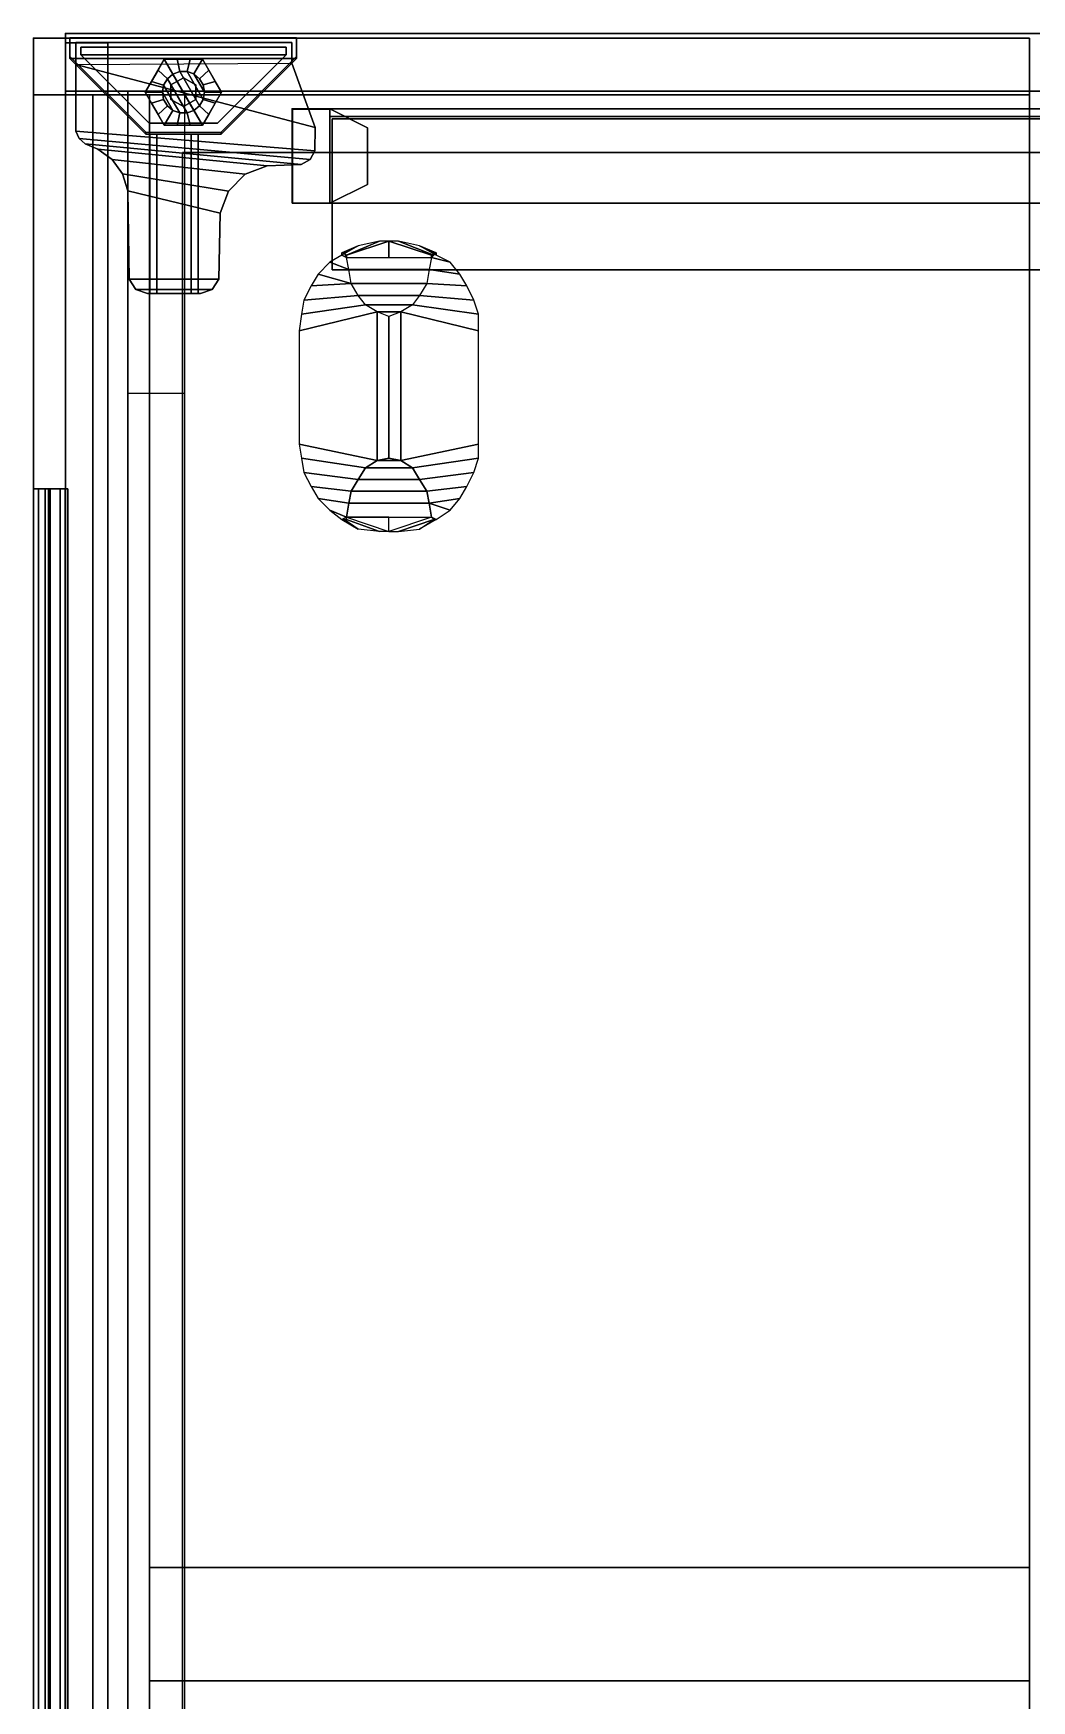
# Model space of a CAD drawing. Header units: inches. Extents: x 249 to 345, y -1454 to -1310.
# Drawn here: x 248.76 to 261.98, y -1332.22 to -1310.15 of the extents above; entities that cross this region are included whole.
import ezdxf

# ---------------------------------------------------------------- set-up
doc = ezdxf.new("R2010")
doc.units = ezdxf.units.IN
doc.header["$LTSCALE"] = 48
doc.header["$MEASUREMENT"] = 0
for name, color, linetype in [('A-FURN', 7, 'Continuous'), ('A-FURN-3-NODE', 7, 'Continuous'), ('A-FURN-3-STOR-MDF', 7, 'Continuous'), ('A-FURN-P-ACSY-T', 7, 'Continuous'), ('A-FURN-P-STOR-T', 6, 'Continuous'), ('A-FURN-P-WKSF-T', 1, 'Continuous'), ('AFUAC-3-BTPT', 11, 'Continuous'), ('AFUAC-3-TBFB', 8, 'Continuous'), ('AFUAC-P', 7, 'Continuous'), ('AFUST-3-CSLM', 13, 'Continuous'), ('AFUST-3-CSPT', 11, 'Continuous'), ('AFUST-3-DWLM', 13, 'Continuous'), ('AFUST-3-EDLM', 10, 'Continuous'), ('AFUST-3-FTPT', 11, 'Continuous'), ('AFUST-3-GDPT', 4, 'Continuous'), ('AFUST-3-TPLM', 15, 'Continuous'), ('AFUST-P', 6, 'Continuous'), ('AFUUS-P', 6, 'Continuous'), ('AFUWK-3-EDLM', 10, 'Continuous'), ('AFUWK-3-GCBK', 19, 'Continuous'), ('AFUWK-3-GCPL', 19, 'Continuous'), ('AFUWK-3-TPLM', 15, 'Continuous'), ('AFUWK-P', 1, 'Continuous'), ('AFUWS-3-CPPT', 11, 'Continuous'), ('AFUWS-3-LGPT', 9, 'Continuous'), ('AFUWS-P', 1, 'Continuous')]:
    doc.layers.add(name, color=color, linetype=linetype)
doc.styles.get("Standard").update_dxf_attribs({"font": 'archquik.shx'})

# ---------------------------------------------------------------- blocks, each defined once
blk = doc.blocks.new('3_ZDOC42ML')
at = {"layer": 'A-FURN-3-NODE'}
blk.add_point((42, 0), dxfattribs=at)
at = {"layer": 'AFUUS-P'}
blk.add_point((42, 0), dxfattribs=at)
at = {"layer": 'A-FURN-P-STOR-T', "flags": 1}
for tag, height in [('CAPTG', 2.5), ('CAPPN', 0.001), ('CAPMG', 0.001), ('CAPMC', 0.001), ('CAPQT', 0.001), ('CAPDH', 0.001), ('CAPGC', 0.001)]:
    blk.add_attdef(tag, (0, 0), '', height=height, dxfattribs=at)
at = {"layer": 'A-FURN-3-STOR-MDF'}
mesh = blk.add_polyface(dxfattribs=at)
corners = [(42, 0, 48.75), (41.25, 0, 48.75), (41.25, 0, 63.75), (42, 0, 63.75), (41.25, -13.188, 48.75), (42, -13.188, 48.75), (42, -13.188, 63.75), (41.25, -13.188, 63.75), (0, 0, 48.75), (0, 0, 63.75), (0.75, 0, 63.75), (0.75, 0, 48.75), (0, -13.188, 48.75), (0.75, -13.188, 48.75), (0.75, -13.188, 63.75), (0, -13.188, 63.75), (0.75, -13.188, 63), (41.25, -13.188, 63), (41.25, 0, 63), (0.75, 0, 63)]
mesh.append_faces([[corners[k] for k in face] for face in [(0, 1, 2, 3), (4, 5, 6, 7), (1, 0, 5, 4), (7, 6, 3, 2), (8, 9, 10, 11), (12, 13, 14, 15), (8, 11, 13, 12), (15, 14, 10, 9), (16, 17, 7, 14), (14, 7, 2, 10), (19, 18, 17, 16), (12, 15, 9, 8), (13, 11, 10, 14), (4, 7, 2, 1), (5, 0, 3, 6), (19, 10, 2, 18)]])
mesh = blk.add_polyface(dxfattribs=at)
corners = [(0.75, -0.786, 63), (41.25, -0.786, 63), (41.25, -0.786, 48.75), (0.75, -0.786, 48.75)]
mesh.append_faces([[corners[k] for k in face] for face in [(0, 1, 2, 3)]])
mesh = blk.add_polyface(dxfattribs=at)
corners = [(0.75, -13.188, 49.75), (41.25, -13.188, 49.75), (41.25, -1.536, 49.75), (0.75, -1.536, 49.75), (0.75, -13.188, 50.5), (41.25, -13.188, 50.5), (41.25, -1.536, 50.5), (0.75, -1.536, 50.5)]
mesh.append_faces([[corners[k] for k in face] for face in [(0, 1, 2, 3), (7, 6, 5, 4), (4, 5, 1, 0)]])
mesh = blk.add_polyface(dxfattribs=at)
corners = [(0.75, -1.536, 48.75), (41.25, -1.536, 48.75), (41.25, -1.536, 63), (0.75, -1.536, 63)]
mesh.append_faces([[corners[k] for k in face] for face in [(0, 1, 2, 3)]])
mesh = blk.add_polyface(dxfattribs=at)
corners = [(20.25, -13.188, 50.5), (20.25, -13.188, 63), (20.25, -1.536, 63), (20.25, -1.536, 50.5), (21.75, -13.188, 50.5), (21.75, -13.188, 63), (21.75, -1.536, 63), (21.75, -1.536, 50.5)]
mesh.append_faces([[corners[k] for k in face] for face in [(0, 1, 2, 3), (7, 6, 5, 4), (0, 4, 5, 1)]])
blk = doc.blocks.new('3KL243624E')
at = {"layer": 'AFUST-P'}
blk.add_point((36, 24), dxfattribs=at)
at = {"layer": 'AFUST-3-CSLM'}
mesh = blk.add_polyface(dxfattribs=at)
corners = [(36, 0.828, 22.127), (36, 24, 22.127), (36, 24, 3.939), (36, 0.828, 3.939), (35.235, 24, 22.127), (35.235, 0.828, 22.127), (35.235, 0.828, 3.939), (35.235, 24, 3.939)]
mesh.append_faces([[corners[k] for k in face] for face in [(0, 1, 2, 3), (1, 0, 5, 4), (6, 7, 4, 5), (7, 6, 3, 2), (3, 6, 5, 0), (1, 4, 7, 2)]])
at = {"layer": 'AFUST-3-CSPT'}
mesh = blk.add_polyface(dxfattribs=at)
corners = [(35.235, 23.05, 16.076), (35.235, 22.425, 16.076), (35.235, 22.425, 22.127), (35.235, 23.175, 22.127), (35.235, 23.175, 3.939), (35.235, 23.05, 6.939), (35.235, 22.807, 5.614), (35.235, 22.807, 3.939), (35.235, 22.425, 5.614), (35.235, 22.425, 6.939), (0.765, 23.175, 22.127), (0.765, 22.425, 22.127), (0.765, 22.425, 16.076), (0.765, 23.05, 16.076), (0.765, 23.05, 6.939), (0.765, 23.175, 3.939), (0.765, 22.807, 3.939), (0.765, 22.807, 5.614), (0.765, 22.425, 6.939), (0.765, 22.425, 5.614)]
mesh.append_faces([[corners[k] for k in face] for face in [(11, 10, 3, 2), (15, 4, 3, 10)]])
mesh.append_faces([[corners[k] for k in face] for face in [(17, 14, 18, 19)]], dxfattribs={"vtx0": -1})
mesh.append_faces([[corners[k] for k in face] for face in [(6, 5, 4, 7)]], dxfattribs={"vtx0": -1, "vtx1": -1})
mesh.append_faces([[corners[k] for k in face] for face in [(4, 5, 0, 3), (10, 13, 14, 15)]], dxfattribs={"vtx0": -1, "vtx1": -1, "vtx2": -1})
mesh.append_faces([[corners[k] for k in face] for face in [(16, 15, 14, 17)]], dxfattribs={"vtx1": -1, "vtx2": -1})
mesh.append_faces([[corners[k] for k in face] for face in [(8, 9, 5, 6)]], dxfattribs={"vtx2": -1})
mesh.append_faces([[corners[k] for k in face] for face in [(0, 1, 2, 3), (10, 11, 12, 13)]], dxfattribs={"vtx3": -1})
mesh = blk.add_polyface(dxfattribs=at)
corners = [(4.765, 22.425, 3.939), (4.765, 23.175, 3.939), (31.235, 23.175, 3.939), (31.235, 22.425, 3.939)]
mesh.append_faces([[corners[k] for k in face] for face in [(0, 1, 2, 3)]])
at = {"layer": 'AFUST-3-DWLM'}
mesh = blk.add_polyface(dxfattribs=at)
corners = [(34.421, 1.078, 5.63), (34.421, 22.453, 5.63), (1.579, 22.453, 5.63), (1.579, 1.078, 5.63), (34.421, 1.078, 5.38), (34.421, 22.453, 5.38), (1.579, 22.453, 5.38), (1.579, 1.078, 5.38)]
mesh.append_faces([[corners[k] for k in face] for face in [(0, 1, 2, 3), (7, 6, 5, 4), (3, 7, 4, 0), (5, 1, 0, 4), (1, 5, 6, 2), (7, 3, 2, 6)]])
at = {"layer": 'AFUST-3-EDLM'}
mesh = blk.add_polyface(dxfattribs=at)
corners = [(0, 24, 22.892), (0, 24, 22.127), (0, 0, 22.127), (0, 0, 22.892), (36, 0, 22.892), (36, 0, 22.127), (36, 24, 22.127), (36, 24, 22.892)]
mesh.append_faces([[corners[k] for k in face] for face in [(0, 1, 2, 3), (5, 4, 3, 2), (4, 5, 6, 7), (1, 0, 7, 6)]])
at = {"layer": 'AFUST-3-TPLM'}
mesh = blk.add_polyface(dxfattribs=at)
corners = [(0, 24, 22.892), (0, 0, 22.892), (36, 0, 22.892), (36, 24, 22.892)]
mesh.append_faces([[corners[k] for k in face] for face in [(0, 1, 2, 3)]])
mesh = blk.add_polyface(dxfattribs=at)
corners = [(0, 24, 22.127), (0, 0, 22.127), (36, 0, 22.127), (36, 24, 22.127)]
mesh.append_faces([[corners[k] for k in face] for face in [(0, 1, 2, 3)]])
blk = doc.blocks.new('3KL243624E_SP')
at = {"layer": 'AFUST-P'}
blk.add_point((36, 24), dxfattribs=at)
blk = doc.blocks.new('KL243624E_THREEDVIEW_INVPULL_____INVFOOT_____.ZF_____INVPULL_____.SP')
at = {"layer": 'A-FURN'}
blk.add_blockref('3KL243624E_SP', (0, 0), dxfattribs=at)
blk = doc.blocks.new('336X24_ZF')
at = {"layer": 'AFUST-3-FTPT'}
mesh = blk.add_polyface(dxfattribs=at)
corners = [(32.555, 22.915, 4.001), (32.555, 22.915, 3.841), (32.555, 22.215, 3.841), (32.555, 22.215, 4.001), (32.609, 23.07, 4.001), (32.609, 23.07, 3.841), (33.916, 23.175, 4.001), (33.916, 23.175, 3.841), (32.747, 23.157, 3.841), (32.747, 23.157, 4.001), (32.608, 22.061, 4.001), (32.608, 22.061, 3.841), (32.745, 21.973, 4.001), (32.745, 21.973, 3.841), (33.618, 21.955, 3.841), (33.618, 21.955, 4.001), (34.14, 23.247, 4.001), (34.14, 23.247, 3.841), (34.33, 23.385, 4.001), (34.33, 23.385, 3.841), (34.537, 23.742, 4.001), (34.537, 23.742, 3.841), (34.469, 23.575, 3.841), (34.469, 23.575, 4.001), (34.609, 23.822, 4.001), (34.609, 23.822, 3.841), (34.707, 23.864, 4.001), (34.707, 23.864, 3.841), (33.912, 21.845, 4.001), (33.912, 21.845, 3.841), (34.134, 21.624, 4.001), (34.134, 21.624, 3.841), (34.245, 21.331, 3.841), (34.245, 21.331, 4.001), (34.263, 20.882, 4.001), (34.263, 20.882, 3.841), (34.328, 20.764, 4.001), (34.328, 20.764, 3.841), (35.877, 23.864, 4.001), (35.877, 23.864, 3.939), (35.59, 23.864, 3.939), (35.59, 23.864, 4.001), (35.877, 21.005, 4.001), (35.877, 21.005, 3.939), (35.605, 21.005, 3.939), (35.605, 21.005, 4.001), (34.754, 20.696, 3.841), (34.754, 20.696, 4.001), (35.605, 21.005, 3.841), (34.445, 20.698, 4.001), (34.445, 20.698, 3.841), (35.59, 23.864, 3.841)]
mesh.append_faces([[corners[k] for k in face] for face in [(0, 1, 2, 3), (6, 7, 8, 9), (12, 13, 14, 15), (20, 21, 22, 23), (35, 34, 33, 32), (39, 38, 42, 43), (45, 44, 43, 42), (48, 45, 47, 46), (49, 50, 46, 47)]])
mesh.append_faces([[corners[k] for k in face] for face in [(5, 4, 9, 8), (11, 10, 3, 2), (25, 24, 26, 27), (19, 18, 23, 22), (29, 28, 15, 14), (37, 36, 34, 35)]], dxfattribs={"vtx0": -1})
mesh.append_faces([[corners[k] for k in face] for face in [(17, 16, 18, 19), (31, 30, 28, 29), (11, 5, 8, 13), (17, 29, 14, 7), (19, 31, 29, 17), (22, 32, 31, 19), (13, 8, 7, 14), (27, 50, 37, 25), (25, 37, 35, 21), (51, 46, 50, 27)]], dxfattribs={"vtx0": -1, "vtx2": -1})
mesh.append_faces([[corners[k] for k in face] for face in [(48, 46, 51, 51)]], dxfattribs={"vtx1": -1, "vtx2": -1})
mesh.append_faces([[corners[k] for k in face] for face in [(26, 41, 40, 40)]], dxfattribs={"vtx1": -1, "vtx2": -1, "vtx3": -1})
mesh.append_faces([[corners[k] for k in face] for face in [(35, 32, 22, 21)]], dxfattribs={"vtx1": -1, "vtx3": -1})
mesh.append_faces([[corners[k] for k in face] for face in [(1, 0, 4, 5), (13, 12, 10, 11), (7, 6, 16, 17), (21, 20, 24, 25), (32, 33, 30, 31), (38, 39, 40, 41), (50, 49, 36, 37), (2, 1, 5, 11)]], dxfattribs={"vtx2": -1})
mesh.append_faces([[corners[k] for k in face] for face in [(40, 51, 27, 26)]], dxfattribs={"vtx3": -1})
mesh = blk.add_polyface(dxfattribs=at)
corners = [(35.94, 23.943, 3.939), (35.94, 23.943, 0.541), (35.694, 23.943, 0.541), (35.669, 23.943, 3.939), (34.666, 22.939, 3.939), (34.691, 22.939, 0.541), (34.691, 21.94, 0.541), (34.666, 21.94, 3.939), (35.669, 20.941, 3.939), (35.694, 20.941, 0.541), (35.94, 20.941, 0.541), (35.94, 20.941, 3.939)]
mesh.append_faces([[corners[k] for k in face] for face in [(0, 1, 2, 3), (5, 4, 3, 2), (4, 5, 6, 7), (9, 8, 7, 6), (8, 9, 10, 11), (1, 0, 11, 10)]])
mesh.append_faces([[corners[k] for k in face] for face in [(0, 3, 8, 11)]], dxfattribs={"vtx1": -1})
mesh.append_faces([[corners[k] for k in face] for face in [(3, 4, 7, 8)]], dxfattribs={"vtx3": -1})
mesh = blk.add_polyface(dxfattribs=at)
corners = [(35.818, 23.799, 2.452), (35.818, 23.799, 0.217), (35.717, 23.799, 0.217), (35.717, 23.799, 2.452), (34.811, 22.893, 2.452), (34.811, 22.893, 0.217), (34.811, 21.987, 0.217), (34.811, 21.987, 2.452), (35.717, 21.081, 2.452), (35.717, 21.081, 0.217), (35.818, 21.081, 0.217), (35.818, 21.081, 2.452)]
mesh.append_faces([[corners[k] for k in face] for face in [(0, 1, 2, 3), (5, 4, 3, 2), (4, 5, 6, 7), (9, 8, 7, 6), (8, 9, 10, 11), (1, 0, 11, 10)]])
mesh.append_faces([[corners[k] for k in face] for face in [(1, 10, 9, 2), (6, 5, 2, 9)]], dxfattribs={"vtx2": -1})
mesh = blk.add_polyface(dxfattribs=at)
corners = [(32.555, 22.887, 3.716), (32.555, 22.793, 3.716), (32.555, 22.793, 3.841), (32.555, 22.887, 3.841), (34.67, 22.793, 3.344), (34.67, 22.887, 3.344), (34.666, 22.887, 3.841), (34.666, 22.793, 3.841)]
mesh.append_faces([[corners[k] for k in face] for face in [(0, 1, 2, 3), (1, 0, 5, 4), (6, 5, 0, 3), (2, 1, 4, 7)]])
mesh = blk.add_polyface(dxfattribs=at)
corners = [(32.555, 22.337, 3.716), (32.555, 22.243, 3.716), (32.555, 22.243, 3.841), (32.555, 22.337, 3.841), (34.67, 22.243, 3.344), (34.67, 22.337, 3.344), (34.666, 22.337, 3.841), (34.666, 22.243, 3.841)]
mesh.append_faces([[corners[k] for k in face] for face in [(0, 1, 2, 3), (1, 0, 5, 4), (6, 5, 0, 3), (2, 1, 4, 7)]])
at = {"layer": 'AFUST-3-GDPT'}
mesh = blk.add_polyface(dxfattribs=at)
corners = [(35.659, 22.693, 0.097), (35.462, 22.579), (35.4, 22.653), (35.514, 22.776, 0.054), (35.316, 22.702), (35.365, 22.862, 0.055), (35.221, 22.719), (35.221, 22.945, 0.1), (35.126, 22.702), (35.077, 22.862, 0.052), (35.042, 22.653), (34.927, 22.776, 0.051), (34.98, 22.579), (34.784, 22.693, 0.096), (34.947, 22.488), (34.784, 22.525, 0.053), (34.947, 22.392), (34.784, 22.353, 0.053), (34.98, 22.301), (34.784, 22.187, 0.097), (35.659, 22.693, 0.217), (35.221, 22.945, 0.217), (34.784, 22.693, 0.217), (34.784, 22.187, 0.217), (35.659, 22.525, 0.054), (35.495, 22.488), (35.659, 22.353, 0.055), (35.496, 22.392), (35.659, 22.187, 0.1), (35.463, 22.301), (35.515, 22.104, 0.052), (35.4, 22.226), (35.365, 22.018, 0.051), (35.317, 22.178), (35.221, 21.935, 0.096), (35.221, 22.161), (35.076, 22.018, 0.053), (35.126, 22.178), (34.928, 22.104, 0.053), (35.042, 22.226), (35.659, 22.187, 0.217), (35.221, 21.935, 0.217)]
mesh.append_faces([[corners[k] for k in face] for face in [(5, 4, 6, 7), (11, 10, 12, 13), (17, 16, 18, 19), (6, 12, 10, 8), (24, 25, 1, 0), (30, 31, 29, 28), (36, 37, 35, 34)]], dxfattribs={"vtx0": -1})
mesh.append_faces([[corners[k] for k in face] for face in [(3, 2, 4, 5), (9, 8, 10, 11), (15, 14, 16, 17), (20, 3, 5, 21), (21, 9, 11, 22), (22, 11, 13, 13), (22, 15, 17, 23), (23, 17, 19, 19), (16, 2, 1, 18), (2, 16, 14, 4), (12, 6, 4, 14), (26, 27, 25, 24), (32, 33, 31, 30), (38, 39, 37, 36), (20, 24, 0, 0), (40, 26, 24, 20), (26, 40, 28, 28), (41, 32, 30, 40), (32, 41, 34, 34), (23, 38, 36, 41), (38, 23, 19, 19), (18, 1, 25, 39), (27, 37, 39, 25), (37, 27, 29, 35)]], dxfattribs={"vtx0": -1, "vtx2": -1})
mesh.append_faces([[corners[k] for k in face] for face in [(28, 40, 30, 30), (34, 41, 36, 36)]], dxfattribs={"vtx1": -1, "vtx2": -1})
mesh.append_faces([[corners[k] for k in face] for face in [(0, 1, 2, 3), (7, 6, 8, 9), (13, 12, 14, 15), (28, 29, 27, 26), (34, 35, 33, 32), (19, 18, 39, 38), (31, 33, 35, 29)]], dxfattribs={"vtx2": -1})
mesh.append_faces([[corners[k] for k in face] for face in [(20, 0, 3, 3), (5, 7, 21, 21), (21, 7, 9, 9), (22, 13, 15, 15)]], dxfattribs={"vtx2": -1, "vtx3": -1})
mesh.append_faces([[corners[k] for k in face] for face in [(20, 21, 22, 23), (23, 41, 40, 20)]], dxfattribs={"vtx3": -1})
mesh = blk.add_polyface(dxfattribs=at)
corners = [(35.03, 22.44, 0.217), (35.03, 22.44, 1.217), (35.125, 22.275, 1.217), (35.125, 22.275, 0.217), (35.317, 22.275, 1.217), (35.317, 22.275, 0.217), (35.412, 22.44, 1.217), (35.412, 22.44, 0.217), (35.317, 22.605, 1.217), (35.317, 22.605, 0.217), (35.125, 22.605, 1.217), (35.125, 22.605, 0.217)]
mesh.append_faces([[corners[k] for k in face] for face in [(0, 1, 2, 3), (3, 2, 4, 5), (5, 4, 6, 7), (7, 6, 8, 9), (9, 8, 10, 11), (11, 10, 1, 0)]])
blk = doc.blocks.new('KL243624E_THREEDVIEW_INVFOOT_____INVFOOT_____.ZF_____INVPULL_____.SP')
at = {"layer": 'A-FURN'}
blk.add_blockref('336X24_ZF', (0, 0), dxfattribs=at)
blk = doc.blocks.new('3_KL243624E_____XI_____XO_____INVFOOT_____-ZF_____INVPULL_____-SP')
at = {"layer": 'A-FURN'}
for name in ['3KL243624E', 'KL243624E_THREEDVIEW_INVPULL_____INVFOOT_____.ZF_____INVPULL_____.SP', 'KL243624E_THREEDVIEW_INVFOOT_____INVFOOT_____.ZF_____INVPULL_____.SP']:
    blk.add_blockref(name, (0, 0), dxfattribs=at)
at = {"layer": 'A-FURN-P-ACSY-T'}
blk.add_attdef('CAPTG', (0, 1), '', height=2.5, dxfattribs=at)
at = {"layer": 'A-FURN-P-ACSY-T', "flags": 1}
for tag, p in [('CAPPN', (0, 0)), ('CAPMG', (0, 0, 1035122.123)), ('CAPMC', (0, 0)), ('CAPQT', (0, 0)), ('CAPDH', (0, 0))]:
    blk.add_attdef(tag, p, '', height=0.001, dxfattribs=at)
blk = doc.blocks.new('3_T52484S')
at = {"layer": 'AFUWK-P'}
for p in [(84, 0), (79.3125, -4.28125)]:
    blk.add_point(p, dxfattribs=at)
at = {"layer": 'A-FURN-P-WKSF-T', "flags": 1}
for tag, height in [('CAPTG', 2.5), ('CAPPN', 0.001), ('CAPMG', 0.001), ('CAPMC', 0.001), ('CAPQT', 0.001), ('CAPDH', 0.001), ('CAPGC', 0.001)]:
    blk.add_attdef(tag, (0, 0), '', height=height, dxfattribs=at)
at = {"layer": 'AFUWK-3-EDLM'}
mesh = blk.add_polyface(dxfattribs=at)
corners = [(0, 0, 28.25), (84, 0, 28.25), (84, 0, 29.5), (0, 0, 29.5), (84, -24, 28.25), (84, -24, 29.5), (0, -24, 28.25), (0, -24, 29.5)]
mesh.append_faces([[corners[k] for k in face] for face in [(0, 1, 2, 3), (1, 4, 5, 2), (4, 6, 7, 5), (6, 0, 3, 7)]])
at = {"layer": 'AFUWK-3-GCBK'}
mesh = blk.add_polyface(dxfattribs=at)
corners = [(77.78125, -3.75, 29.59375), (77.78125, -4.8125, 29.59375), (77.9375, -4.78125, 29.59375), (77.9375, -3.78125, 29.59375), (78.34375, -4.125, 29.59375), (78.25, -3.96875, 29.59375), (78.25, -4.59375, 29.59375), (78.34375, -4.4375, 29.59375), (78.09375, -3.875, 29.59375), (78.09375, -4.6875, 29.59375), (78.375, -4.28125, 29.59375), (77.40625, -4.28125, 29.59375), (77.40625, -4.40625, 29.59375), (77.5625, -4.875, 29.59375), (77.59375, -4.84375, 29.59375), (77.59375, -4.28125, 29.59375), (77.4375, -4.6875, 29.59375), (77.5625, -4.90625, 29.59375), (77.59375, -3.71875, 29.59375), (77.40625, -4.15625, 29.59375), (77.5625, -3.71875, 29.59375), (77.4375, -3.875, 29.59375), (77.5625, -3.6875, 29.59375), (77.5625, -3.65625, 29.59375)]
mesh.append_faces([[corners[k] for k in face] for face in [(11, 15, 14, 14), (11, 15, 18, 18)]], dxfattribs={"vtx0": -1, "vtx1": -1, "vtx2": -1, "vtx3": -1})
mesh.append_faces([[corners[k] for k in face] for face in [(0, 1, 2, 3), (8, 9, 6, 5), (3, 2, 9, 8)]], dxfattribs={"vtx0": -1, "vtx2": -1})
mesh.append_faces([[corners[k] for k in face] for face in [(10, 4, 7, 7)]], dxfattribs={"vtx1": -1, "vtx2": -1})
mesh.append_faces([[corners[k] for k in face] for face in [(12, 16, 13, 13), (13, 17, 16, 16), (22, 23, 21, 21)]], dxfattribs={"vtx1": -1, "vtx2": -1, "vtx3": -1})
mesh.append_faces([[corners[k] for k in face] for face in [(4, 5, 6, 7), (11, 12, 13, 14), (11, 19, 20, 18), (19, 21, 22, 20), (0, 18, 14, 1)]], dxfattribs={"vtx1": -1, "vtx3": -1})
mesh = blk.add_polyface(dxfattribs=at)
corners = [(81.03125, -4.84375, 29.59375), (81.0625, -4.84375, 29.59375), (81.25, -4.28125, 29.59375), (81.03125, -4.28125, 29.59375), (81.0625, -4.875, 29.59375), (81.09375, -4.875, 29.59375), (81.1875, -4.6875, 29.59375), (81.25, -4.40625, 29.59375), (81.09375, -4.90625, 29.59375), (81.0625, -4.90625, 29.59375), (80.875, -3.75, 29.59375), (81.03125, -3.71875, 29.59375), (80.875, -4.8125, 29.59375), (81.25, -4.15625, 29.59375), (81.1875, -3.875, 29.59375), (81.09375, -3.6875, 29.59375), (81.0625, -3.71875, 29.59375), (81.0625, -3.65625, 29.59375), (81.09375, -3.65625, 29.59375), (80.3125, -4.125, 29.59375), (80.40625, -3.96875, 29.59375), (80.40625, -4.59375, 29.59375), (80.3125, -4.4375, 29.59375), (80.53125, -3.875, 29.59375), (80.53125, -4.6875, 29.59375), (80.25, -4.28125, 29.59375), (80.6875, -3.78125, 29.59375), (80.6875, -4.78125, 29.59375)]
mesh.append_faces([[corners[k] for k in face] for face in [(3, 2, 16, 11)]], dxfattribs={"vtx0": -1, "vtx1": -1, "vtx3": -1})
mesh.append_faces([[corners[k] for k in face] for face in [(6, 8, 9, 9), (23, 24, 21, 20), (26, 27, 24, 23), (10, 12, 27, 26)]], dxfattribs={"vtx0": -1, "vtx2": -1})
mesh.append_faces([[corners[k] for k in face] for face in [(14, 18, 15, 15)]], dxfattribs={"vtx0": -1, "vtx2": -1, "vtx3": -1})
mesh.append_faces([[corners[k] for k in face] for face in [(17, 18, 14, 14), (25, 19, 22, 22)]], dxfattribs={"vtx1": -1, "vtx2": -1})
mesh.append_faces([[corners[k] for k in face] for face in [(0, 1, 2, 3), (5, 8, 6, 6), (2, 13, 16, 16)]], dxfattribs={"vtx1": -1, "vtx2": -1, "vtx3": -1})
mesh.append_faces([[corners[k] for k in face] for face in [(4, 5, 6, 7), (1, 4, 7, 2), (10, 11, 0, 12), (13, 14, 15, 16), (19, 20, 21, 22)]], dxfattribs={"vtx1": -1, "vtx3": -1})
at = {"layer": 'AFUWK-3-GCPL'}
mesh = blk.add_polyface(dxfattribs=at)
corners = [(78.34375, -4.125, 29.59375), (78.375, -4.28125, 29.59375), (80.25, -4.28125, 29.59375), (80.3125, -4.125, 29.59375), (78.34375, -4.4375, 29.59375), (78.25, -4.59375, 29.59375), (78.375, -5.46875, 29.59375), (78.5625, -5.46875, 29.59375), (78.09375, -4.6875, 29.59375), (78.1875, -5.40625, 29.59375), (78, -5.3125, 29.59375), (77.9375, -4.78125, 29.59375), (77.78125, -4.8125, 29.59375), (77.84375, -5.21875, 29.59375), (80.3125, -4.4375, 29.59375), (80.0625, -5.46875, 29.59375), (80.28125, -5.46875, 29.59375), (80.40625, -4.59375, 29.59375), (80.46875, -5.40625, 29.59375), (80.53125, -4.6875, 29.59375), (80.65625, -5.3125, 29.59375), (80.6875, -4.78125, 29.59375), (80.0625, -3.09375, 29.59375), (78.5625, -3.09375, 29.59375), (78.375, -3.125, 29.59375), (78.25, -3.96875, 29.59375), (78.1875, -3.15625, 29.59375), (78.09375, -3.875, 29.59375), (78, -3.25, 29.59375), (77.84375, -3.34375, 29.59375), (77.78125, -3.75, 29.59375), (77.9375, -3.78125, 29.59375), (80.28125, -3.125, 29.59375), (80.40625, -3.96875, 29.59375), (80.6875, -3.78125, 29.59375), (80.8125, -3.34375, 29.59375), (80.65625, -3.25, 29.59375), (80.46875, -3.15625, 29.59375), (80.53125, -3.875, 29.59375), (77.59375, -3.71875, 29.59375), (77.6875, -3.5, 29.59375), (77.5625, -3.65625, 29.59375), (77.5625, -3.6875, 29.59375), (77.5625, -3.71875, 29.59375), (77.59375, -4.84375, 29.59375), (77.5625, -4.875, 29.59375), (77.5625, -4.90625, 29.59375), (77.6875, -5.09375, 29.59375), (80.8125, -5.21875, 29.59375), (80.875, -4.8125, 29.59375), (80.96875, -5.09375, 29.59375), (81.0625, -4.90625, 29.59375), (81.09375, -4.90625, 29.59375), (81.03125, -4.84375, 29.59375), (81.09375, -4.875, 29.59375), (81.0625, -4.875, 29.59375), (81.0625, -4.84375, 29.59375), (80.875, -3.75, 29.59375), (81.03125, -3.71875, 29.59375), (81.0625, -3.65625, 29.59375), (80.96875, -3.5, 29.59375), (81.09375, -3.6875, 29.59375), (81.09375, -3.65625, 29.59375), (81.0625, -3.71875, 29.59375)]
mesh.append_faces([[corners[k] for k in face] for face in [(59, 58, 61, 62)]], dxfattribs={"vtx0": -1, "vtx1": -1})
mesh.append_faces([[corners[k] for k in face] for face in [(10, 11, 12, 13), (9, 8, 11, 10), (14, 15, 16, 17), (17, 16, 18, 19), (2, 1, 4, 14), (0, 23, 24, 25), (25, 24, 26, 27), (37, 38, 34, 36), (61, 58, 63, 63)]], dxfattribs={"vtx0": -1, "vtx2": -1})
mesh.append_faces([[corners[k] for k in face] for face in [(34, 35, 36, 36), (39, 40, 41, 41), (44, 45, 46, 46), (12, 47, 13, 13)]], dxfattribs={"vtx0": -1, "vtx2": -1, "vtx3": -1})
mesh.append_faces([[corners[k] for k in face] for face in [(56, 53, 55, 55)]], dxfattribs={"vtx1": -1, "vtx2": -1})
mesh.append_faces([[corners[k] for k in face] for face in [(7, 15, 14, 4), (22, 23, 0, 3)]], dxfattribs={"vtx1": -1, "vtx2": -1, "vtx3": -1})
mesh.append_faces([[corners[k] for k in face] for face in [(0, 1, 2, 3), (4, 5, 6, 7), (5, 8, 9, 6), (18, 20, 21, 19), (28, 29, 30, 31), (26, 28, 31, 27), (32, 22, 3, 33), (33, 38, 37, 32), (29, 40, 39, 30), (12, 44, 46, 47), (20, 48, 49, 21), (48, 50, 53, 49), (57, 58, 59, 60), (34, 57, 60, 35)]], dxfattribs={"vtx1": -1, "vtx3": -1})
mesh.append_faces([[corners[k] for k in face] for face in [(41, 42, 43, 39), (50, 51, 52, 53), (52, 54, 55, 53)]], dxfattribs={"vtx2": -1, "vtx3": -1})
at = {"layer": 'AFUWK-3-TPLM'}
mesh = blk.add_polyface(dxfattribs=at)
corners = [(84, -24, 28.25), (84, 0, 28.25), (0, 0, 28.25), (0, -24, 28.25)]
mesh.append_faces([[corners[k] for k in face] for face in [(0, 1, 2, 3)]])
mesh = blk.add_polyface(dxfattribs=at)
corners = [(84, -24, 29.5), (84, 0, 29.5), (0, 0, 29.5), (0, -24, 29.5)]
mesh.append_faces([[corners[k] for k in face] for face in [(0, 1, 2, 3)]])
blk = doc.blocks.new('3_ZWMTB2042')
at = {"layer": 'AFUAC-P'}
blk.add_point((42, 0), dxfattribs=at)
at = {"layer": 'A-FURN-P-ACSY-T', "flags": 1}
for tag, height in [('CAPTG', 2.5), ('CAPPN', 0.001), ('CAPMG', 0.001), ('CAPMC', 0.001), ('CAPQT', 0.001), ('CAPDH', 0.001), ('CAPGC', 0.001)]:
    blk.add_attdef(tag, (0, 0), '', height=height, dxfattribs=at)
at = {"layer": 'AFUAC-3-BTPT'}
mesh = blk.add_polyface(dxfattribs=at)
corners = [(6.093, 0, 45.964), (36.033, 0, 45.964), (36.033, -0.066, 45.964), (6.093, -0.066, 45.964), (6.093, -0.066, 46.398), (36.033, -0.066, 46.398), (36.033, -0.222, 46.398), (6.093, -0.222, 46.398), (6.093, -0.222, 46.686), (36.033, -0.222, 46.686), (6.093, -0.421, 46.47), (36.033, -0.421, 46.47), (36.033, -0.457, 46.47), (6.093, -0.457, 46.47), (6.093, -0.457, 47.673), (36.033, -0.457, 47.673), (6.093, -0.421, 47.673), (36.033, -0.421, 47.673), (36.033, -0.355, 47.673), (6.093, -0.355, 47.673), (6.093, -0.355, 47.239), (36.033, -0.355, 47.239), (36.033, -0.199, 47.239), (6.093, -0.199, 47.239), (6.093, -0.199, 46.95), (36.033, -0.199, 46.95), (36.033, 0, 46.752), (6.093, 0, 46.752), (6.093, 0, 46.464), (36.033, 0, 46.464), (6.093, -0.421, 47.173), (6.093, -0.265, 47.173), (6.093, -0.265, 46.923), (6.093, -0.066, 46.724), (6.093, -0.066, 46.464), (36.033, -0.421, 47.173), (36.033, -0.265, 47.173), (36.033, -0.265, 46.923), (36.033, -0.066, 46.724), (36.033, -0.066, 46.464), (6.093, -0.156, 46.464), (6.093, -0.156, 46.714), (36.033, -0.156, 46.714), (36.033, -0.355, 46.913), (6.093, -0.355, 46.913), (6.093, -0.355, 47.173), (36.033, -0.355, 47.173), (6.093, -0.421, 46.885), (36.033, -0.156, 46.464), (36.033, -0.421, 46.885)]
mesh.append_faces([[corners[k] for k in face] for face in [(0, 1, 2, 3), (5, 4, 3, 2), (4, 5, 6, 7), (9, 8, 7, 6), (10, 11, 12, 13), (15, 14, 13, 12), (14, 15, 17, 16), (11, 10, 16, 17), (16, 17, 18, 19), (21, 20, 19, 18), (20, 21, 22, 23), (25, 24, 23, 22), (24, 25, 26, 27), (29, 28, 27, 26), (10, 13, 14, 16), (17, 15, 12, 11), (44, 43, 42, 41), (43, 44, 45, 46), (1, 0, 28, 29), (48, 40, 41, 42), (40, 48, 29, 28)]])
mesh.append_faces([[corners[k] for k in face] for face in [(33, 27, 28, 34), (35, 21, 18, 17), (44, 47, 30, 45), (29, 5, 2, 1)]], dxfattribs={"vtx0": -1})
mesh.append_faces([[corners[k] for k in face] for face in [(23, 31, 30, 20), (31, 23, 24, 32), (27, 33, 32, 24), (21, 35, 36, 22), (37, 25, 22, 36), (25, 37, 38, 26), (7, 40, 28, 4), (40, 7, 8, 41), (47, 44, 41, 8), (5, 29, 48, 6), (42, 9, 6, 48), (9, 42, 43, 49)]], dxfattribs={"vtx0": -1, "vtx2": -1})
mesh.append_faces([[corners[k] for k in face] for face in [(16, 19, 20, 30), (39, 29, 26, 38), (0, 3, 4, 28), (46, 35, 49, 43)]], dxfattribs={"vtx2": -1})
mesh = blk.add_polyface(dxfattribs=at)
corners = [(6.093, 0, 31.928), (36.033, 0, 31.928), (36.033, -0.066, 31.928), (6.093, -0.066, 31.928), (6.093, -0.066, 32.362), (36.033, -0.066, 32.362), (36.033, -0.222, 32.362), (6.093, -0.222, 32.362), (6.093, -0.222, 32.65), (36.033, -0.222, 32.65), (6.093, -0.421, 32.434), (36.033, -0.421, 32.434), (36.033, -0.457, 32.434), (6.093, -0.457, 32.434), (6.093, -0.457, 33.637), (36.033, -0.457, 33.637), (6.093, -0.421, 33.637), (36.033, -0.421, 33.637), (36.033, -0.355, 33.637), (6.093, -0.355, 33.637), (6.093, -0.355, 33.203), (36.033, -0.355, 33.203), (36.033, -0.199, 33.203), (6.093, -0.199, 33.203), (6.093, -0.199, 32.914), (36.033, -0.199, 32.914), (36.033, 0, 32.716), (6.093, 0, 32.716), (6.093, 0, 32.428), (36.033, 0, 32.428), (6.093, -0.421, 33.137), (6.093, -0.265, 33.137), (6.093, -0.265, 32.887), (6.093, -0.066, 32.688), (6.093, -0.066, 32.428), (36.033, -0.421, 33.137), (36.033, -0.265, 33.137), (36.033, -0.265, 32.887), (36.033, -0.066, 32.688), (36.033, -0.066, 32.428), (6.093, -0.156, 32.428), (6.093, -0.156, 32.678), (36.033, -0.156, 32.678), (36.033, -0.355, 32.877), (6.093, -0.355, 32.877), (6.093, -0.355, 33.137), (36.033, -0.355, 33.137), (6.093, -0.421, 32.849), (36.033, -0.156, 32.428), (36.033, -0.421, 32.849)]
mesh.append_faces([[corners[k] for k in face] for face in [(0, 1, 2, 3), (5, 4, 3, 2), (4, 5, 6, 7), (9, 8, 7, 6), (10, 11, 12, 13), (15, 14, 13, 12), (14, 15, 17, 16), (11, 10, 16, 17), (16, 17, 18, 19), (21, 20, 19, 18), (20, 21, 22, 23), (25, 24, 23, 22), (24, 25, 26, 27), (29, 28, 27, 26), (10, 13, 14, 16), (17, 15, 12, 11), (44, 43, 42, 41), (43, 44, 45, 46), (1, 0, 28, 29), (48, 40, 41, 42), (40, 48, 29, 28)]])
mesh.append_faces([[corners[k] for k in face] for face in [(33, 27, 28, 34), (35, 21, 18, 17), (44, 47, 30, 45), (29, 5, 2, 1)]], dxfattribs={"vtx0": -1})
mesh.append_faces([[corners[k] for k in face] for face in [(23, 31, 30, 20), (31, 23, 24, 32), (27, 33, 32, 24), (21, 35, 36, 22), (37, 25, 22, 36), (25, 37, 38, 26), (7, 40, 28, 4), (40, 7, 8, 41), (47, 44, 41, 8), (5, 29, 48, 6), (42, 9, 6, 48), (9, 42, 43, 49)]], dxfattribs={"vtx0": -1, "vtx2": -1})
mesh.append_faces([[corners[k] for k in face] for face in [(16, 19, 20, 30), (39, 29, 26, 38), (0, 3, 4, 28), (46, 35, 49, 43)]], dxfattribs={"vtx2": -1})
at = {"layer": 'AFUAC-3-TBFB'}
mesh = blk.add_polyface(dxfattribs=at)
corners = [(41.938, -0.987, 49.5), (0.062, -0.987, 49.5), (0.062, -0.427, 49.5), (41.938, -0.427, 49.5), (0.062, -0.987, 29.402), (0.062, -0.427, 29.402), (41.938, -0.987, 29.402), (41.938, -0.427, 29.402)]
mesh.append_faces([[corners[k] for k in face] for face in [(0, 1, 2, 3), (2, 1, 4, 5), (1, 0, 6, 4), (0, 3, 7, 6), (3, 2, 5, 7), (6, 7, 5, 4)]])
blk = doc.blocks.new('3_YWC42Z')
at = {"layer": 'AFUAC-P'}
blk.add_point((42, 0), dxfattribs=at)
at = {"layer": 'A-FURN-P-ACSY-T', "flags": 1}
for tag, height in [('CAPTG', 2.5), ('CAPPN', 0.001), ('CAPMG', 0.001), ('CAPMC', 0.001), ('CAPQT', 0.001), ('CAPDH', 0.001), ('CAPGC', 0.001)]:
    blk.add_attdef(tag, (0, 0), '', height=height, dxfattribs=at)
blk = doc.blocks.new('3_K6SS0518')
at = {"layer": 'AFUWS-P'}
for p in [(0, 0), (0, -18)]:
    blk.add_point(p, dxfattribs=at)
at = {"layer": 'A-FURN-P-ACSY-T', "flags": 1}
for tag, height in [('CAPTG', 2.5), ('CAPPN', 0.001), ('CAPMG', 0.001), ('CAPMC', 0.001), ('CAPQT', 0.001), ('CAPDH', 0.001), ('CAPGC', 0.001)]:
    blk.add_attdef(tag, (0, 0), '', height=height, dxfattribs=at)
at = {"layer": 'AFUWS-3-CPPT'}
mesh = blk.add_polyface(dxfattribs=at)
corners = [(0.004, -0.004, 28.25), (0, 0, 27.75), (0, -0.5, 27.75), (0.004, -0.5, 28.25), (1.25, 0, 27.75), (1.246, -0.004, 28.25), (1.246, -0.5, 28.25), (1.25, -0.5, 27.75)]
mesh.append_faces([[corners[k] for k in face] for face in [(0, 1, 2, 3), (1, 0, 5, 4), (6, 7, 4, 5), (7, 6, 3, 2), (1, 4, 7, 2), (6, 5, 0, 3)]])
mesh = blk.add_polyface(dxfattribs=at)
corners = [(0.004, -0.5, 23.055), (0, -0.5, 23.555), (0, 0, 23.555), (0.004, -0.004, 23.055), (1.246, -0.004, 23.055), (1.25, 0, 23.555), (1.25, -0.5, 23.555), (1.246, -0.5, 23.055)]
mesh.append_faces([[corners[k] for k in face] for face in [(0, 1, 2, 3), (5, 4, 3, 2), (4, 5, 6, 7), (1, 0, 7, 6), (1, 6, 5, 2), (0, 3, 4, 7)]])
mesh = blk.add_polyface(dxfattribs=at)
corners = [(0.004, -17.5, 28.25), (0, -17.5, 27.75), (0, -18, 27.75), (0.004, -17.996, 28.25), (1.246, -17.996, 28.25), (1.25, -18, 27.75), (1.25, -17.5, 27.75), (1.246, -17.5, 28.25)]
mesh.append_faces([[corners[k] for k in face] for face in [(0, 1, 2, 3), (5, 4, 3, 2), (4, 5, 6, 7), (1, 0, 7, 6), (1, 6, 5, 2), (0, 3, 4, 7)]])
mesh = blk.add_polyface(dxfattribs=at)
corners = [(0.004, -17.996, 23.055), (0, -18, 23.555), (0, -17.5, 23.555), (0.004, -17.5, 23.055), (1.25, -18, 23.555), (1.246, -17.996, 23.055), (1.246, -17.5, 23.055), (1.25, -17.5, 23.555)]
mesh.append_faces([[corners[k] for k in face] for face in [(0, 1, 2, 3), (1, 0, 5, 4), (6, 7, 4, 5), (7, 6, 3, 2), (1, 4, 7, 2), (6, 5, 0, 3)]])
at = {"layer": 'AFUWS-3-LGPT'}
mesh = blk.add_polyface(dxfattribs=at)
corners = [(0, -18, 27.75), (0, -18, 23.555), (1.25, -18, 23.555), (1.25, -18, 27.75), (1.25, -17.5, 27.75), (1.25, -17.5, 23.555), (1.001, -17.001, 23.555), (1.001, -17.001, 27.75), (0.25, -17.001, 27.75), (0.25, -17.001, 23.555), (0, -17.5, 23.555), (0, -17.5, 27.75), (1.25, 0, 27.75), (1.25, 0, 23.555), (0, 0, 23.555), (0, 0, 27.75), (1.25, -0.5, 23.555), (1.25, -0.5, 27.75), (1.001, -0.999, 27.75), (1.001, -0.999, 23.555), (0.25, -0.999, 23.555), (0.25, -0.999, 27.75), (0, -0.5, 27.75), (0, -0.5, 23.555), (0, -17.5, 23.055), (0, -0.5, 23.055), (1.25, -0.5, 23.055), (1.25, -17.5, 23.055), (0, -0.5, 28.25), (0, -17.5, 28.25), (1.25, -17.5, 28.15), (1.25, -0.5, 28.15), (0.099, -0.5, 28.15), (0.099, -17.5, 28.15), (0.099, -17.5, 28.25), (0.099, -0.5, 28.25), (0, -0.5, 28.15), (0, -17.5, 28.15)]
mesh.append_faces([[corners[k] for k in face] for face in [(0, 1, 2, 3), (5, 4, 3, 2), (4, 5, 6, 7), (9, 8, 7, 6), (8, 9, 10, 11), (1, 0, 11, 10), (12, 13, 14, 15), (16, 17, 12, 13), (18, 19, 16, 17), (20, 21, 18, 19), (22, 23, 20, 21), (14, 15, 22, 23), (24, 10, 23, 25), (5, 16, 23, 10), (26, 27, 5, 16), (24, 25, 26, 27), (28, 22, 11, 29), (11, 22, 17, 4), (17, 4, 30, 31), (30, 31, 32, 33), (32, 33, 34, 35), (34, 35, 28, 29), (16, 26, 25, 23), (10, 24, 27, 5)]])
mesh.append_faces([[corners[k] for k in face] for face in [(36, 31, 17, 22), (32, 36, 28, 35), (37, 30, 4, 11), (33, 37, 29, 34)]], dxfattribs={"vtx0": -1})
mesh = blk.add_polyface(dxfattribs=at)
corners = [(2.131, -0.531, 28.25), (2.131, -0.531, 28.15), (0.13, -0.531, 28.15), (0.13, -0.531, 28.25), (2.131, -17.469, 28.15), (2.131, -17.469, 28.25), (0.13, -17.469, 28.25), (0.13, -17.469, 28.15)]
mesh.append_faces([[corners[k] for k in face] for face in [(0, 1, 2, 3), (1, 0, 5, 4), (6, 7, 4, 5), (7, 6, 3, 2)]])
mesh.append_faces([[corners[k] for k in face] for face in [(6, 5, 0, 3), (2, 1, 4, 7)]], dxfattribs={"vtx1": -1})

msp = doc.modelspace()

# ---------------------------------------------------------------- block references
at = {"layer": 'A-FURN'}
for name, p, rotation in [('3_ZDOC42ML', (248.762, -1352.212, 0.098), 90), ('3_ZWMTB2042', (248.762, -1352.212, 0.098), 90), ('3_KL243624E_____XI_____XO_____INVFOOT_____-ZF_____INVPULL_____-SP', (273.189, -1346.15), 90), ('3_T52484S', (249.189, -1394.15), 90), ('3_YWC42Z', (249.189, -1352.15), 90), ('3_K6SS0518', (270.189, -1311.15), 270)]:
    msp.add_blockref(name, p, dxfattribs=dict(at, rotation=rotation))

doc.saveas('drawing.dxf')
